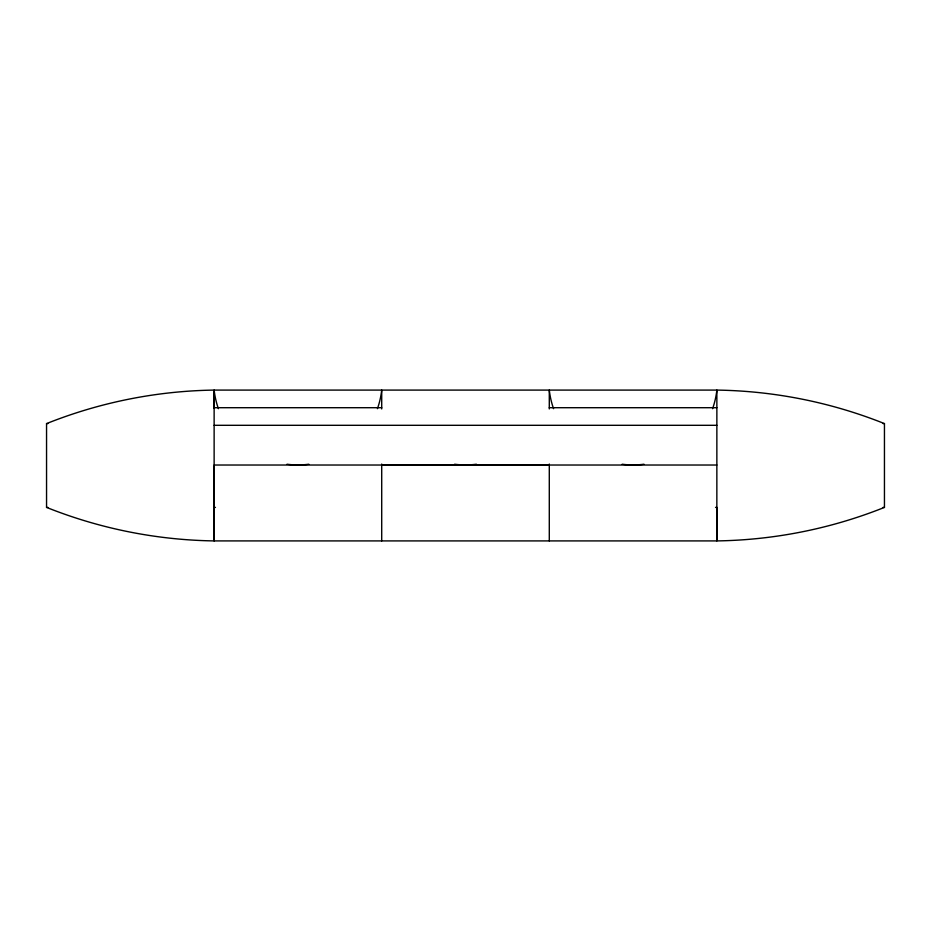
<?xml version="1.0" encoding="UTF-8"?>
<svg xmlns="http://www.w3.org/2000/svg" width="931" height="931" viewBox="0 0 931 931"><rect width="100%" height="100%" fill="white"/><g stroke="black" fill="none" stroke-linecap="round" stroke-linejoin="round"><path stroke-width="1.4" d="M218.401 408.686A84.325 84.325 0 0 1 214.13 390.089L214.13 540.911A470.737 470.737 0 0 1 46.55 507.395L46.55 423.605A470.737 470.737 0 0 1 214.13 390.089L716.87 390.089A470.737 470.737 0 0 1 884.45 423.605L884.45 507.395A470.737 470.737 0 0 1 716.87 540.911L214.13 540.911L214.153 466.163M214.142 408.244L214.153 392.882M214.13 407.708L381.71 407.708M549.29 407.708L716.87 407.708M46.55 423.605L47.877 423.605M883.123 423.605L884.45 423.605M214.13 425.304L716.87 425.304M381.71 464.941L549.29 464.941M214.13 465.023L716.87 465.023M46.55 507.395L47.877 507.395M214.13 507.395L215.445 507.395M715.555 507.395L716.87 507.395L716.847 540.911L716.87 390.089A84.325 84.325 0 0 1 712.587 408.686M883.123 507.395L884.45 507.395M549.29 408.942L549.29 390.089A84.325 84.325 0 0 0 553.561 408.686M549.29 464.045L549.29 540.911M381.71 408.942L381.71 390.089A84.325 84.325 0 0 1 377.439 408.686M381.71 464.045L381.71 540.911M643.973 464.232A84.325 84.325 0 0 1 622.176 464.232M308.824 464.232A84.325 84.325 0 0 1 287.016 464.232M476.404 464.232A84.325 84.325 0 0 1 454.596 464.232"/></g></svg>
